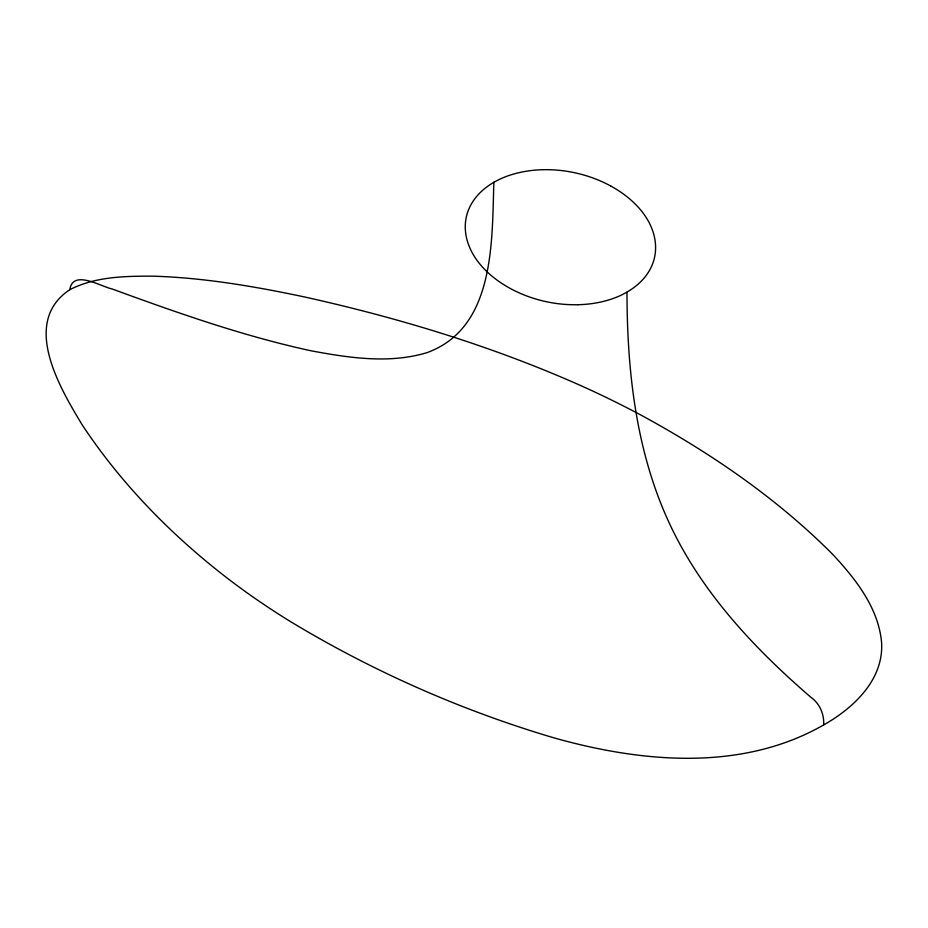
<?xml version="1.0" encoding="UTF-8"?>
<svg xmlns="http://www.w3.org/2000/svg" width="928" height="928" viewBox="0 0 928 928"><rect width="100%" height="100%" fill="white"/><g stroke="black" fill="none" stroke-linecap="round" stroke-linejoin="round"><path stroke-width="1.39" d="M610.659 185.983A95.584 65.563 11.8 0 0 542.926 169.708A97.544 66.909 11.8 0 0 499.45 179.348L493.87 182.236C491.875 241.709 495.158 327.967 426.903 352.675C389.122 364.031 349.148 357.848 311.182 350.819C243.182 336.075 177.434 312.875 112.207 288.991C100.862 286.624 72.79 268.992 69.82 289.698C20.532 322.283 60.053 388.298 82.395 425.186C123.494 487.119 176.726 540.525 236.199 584.895A926.109 534.69 0 0 0 288.736 620.519C371.583 670.805 461.088 710.396 554.016 737.876C641.538 762.538 741.681 771.91 823.681 724.93C853.493 708.076 883.804 679.83 881.6 642.652C878.526 608.002 855.871 579.339 833.077 554.724C777.536 498.823 711.811 453.757 642.826 416.092A926.109 534.69 0 0 0 581.114 385.746C492.466 346.272 399.133 317.968 304.5 296.948C254.782 286.427 204.415 277.797 153.526 276.173C125.292 276.092 95.491 276.44 69.82 289.698M610.67 185.971A97.022 66.549 11.8 0 1 643.8 214.008A93.345 64.032 11.8 0 1 648.637 221.653A97.336 66.758 11.8 0 1 654.843 255.954A95.874 65.76 11.8 0 1 626.922 292.123L621.435 295.081A97.544 66.909 11.8 0 1 577.947 304.732M823.681 724.93C824.296 714.258 819.76 703.586 810.968 697.346C754.383 648.544 701.754 592.563 669.796 524.204C635.97 451.971 627.073 371.107 626.992 292.181M577.935 304.709A95.584 65.563 11.8 0 1 510.203 288.422A97.022 66.549 11.8 0 1 477.05 260.408A93.345 64.032 11.8 0 1 472.213 252.764A97.336 66.758 11.8 0 1 466.018 218.463A95.874 65.76 11.8 0 1 493.928 182.282"/></g></svg>
